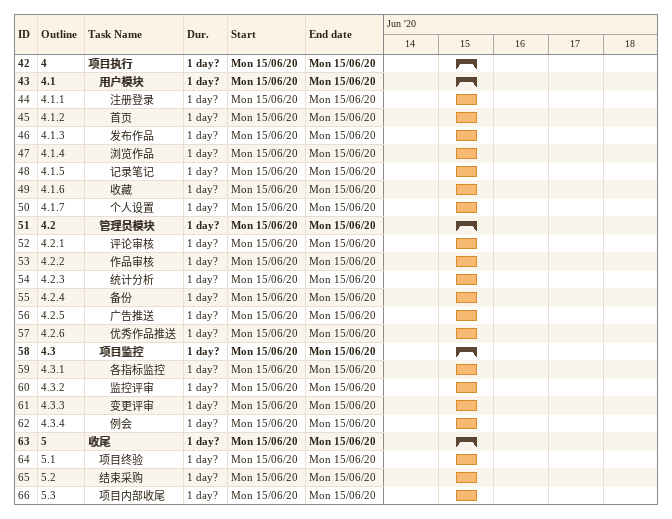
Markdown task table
| ID | WBS | Task | Duration | Start | Finish |
|---|---|---|---|---|---|
| 42 | 4 | **项目执行** | 1d? | 2020-06-15 | 2020-06-15 |
| 43 | 4.1 | **用户模块** | 1d? | 2020-06-15 | 2020-06-15 |
| 44 | 4.1.1 | 注册登录 | 1d? | 2020-06-15 | 2020-06-15 |
| 45 | 4.1.2 | 首页 | 1d? | 2020-06-15 | 2020-06-15 |
| 46 | 4.1.3 | 发布作品 | 1d? | 2020-06-15 | 2020-06-15 |
| 47 | 4.1.4 | 浏览作品 | 1d? | 2020-06-15 | 2020-06-15 |
| 48 | 4.1.5 | 记录笔记 | 1d? | 2020-06-15 | 2020-06-15 |
| 49 | 4.1.6 | 收藏 | 1d? | 2020-06-15 | 2020-06-15 |
| 50 | 4.1.7 | 个人设置 | 1d? | 2020-06-15 | 2020-06-15 |
| 51 | 4.2 | **管理员模块** | 1d? | 2020-06-15 | 2020-06-15 |
| 52 | 4.2.1 | 评论审核 | 1d? | 2020-06-15 | 2020-06-15 |
| 53 | 4.2.2 | 作品审核 | 1d? | 2020-06-15 | 2020-06-15 |
| 54 | 4.2.3 | 统计分析 | 1d? | 2020-06-15 | 2020-06-15 |
| 55 | 4.2.4 | 备份 | 1d? | 2020-06-15 | 2020-06-15 |
| 56 | 4.2.5 | 广告推送 | 1d? | 2020-06-15 | 2020-06-15 |
| 57 | 4.2.6 | 优秀作品推送 | 1d? | 2020-06-15 | 2020-06-15 |
| 58 | 4.3 | **项目监控** | 1d? | 2020-06-15 | 2020-06-15 |
| 59 | 4.3.1 | 各指标监控 | 1d? | 2020-06-15 | 2020-06-15 |
| 60 | 4.3.2 | 监控评审 | 1d? | 2020-06-15 | 2020-06-15 |
| 61 | 4.3.3 | 变更评审 | 1d? | 2020-06-15 | 2020-06-15 |
| 62 | 4.3.4 | 例会 | 1d? | 2020-06-15 | 2020-06-15 |
| 63 | 5 | **收尾** | 1d? | 2020-06-15 | 2020-06-15 |
| 64 | 5.1 | 项目终验 | 1d? | 2020-06-15 | 2020-06-15 |
| 65 | 5.2 | 结束采购 | 1d? | 2020-06-15 | 2020-06-15 |
| 66 | 5.3 | 项目内部收尾 | 1d? | 2020-06-15 | 2020-06-15 |
